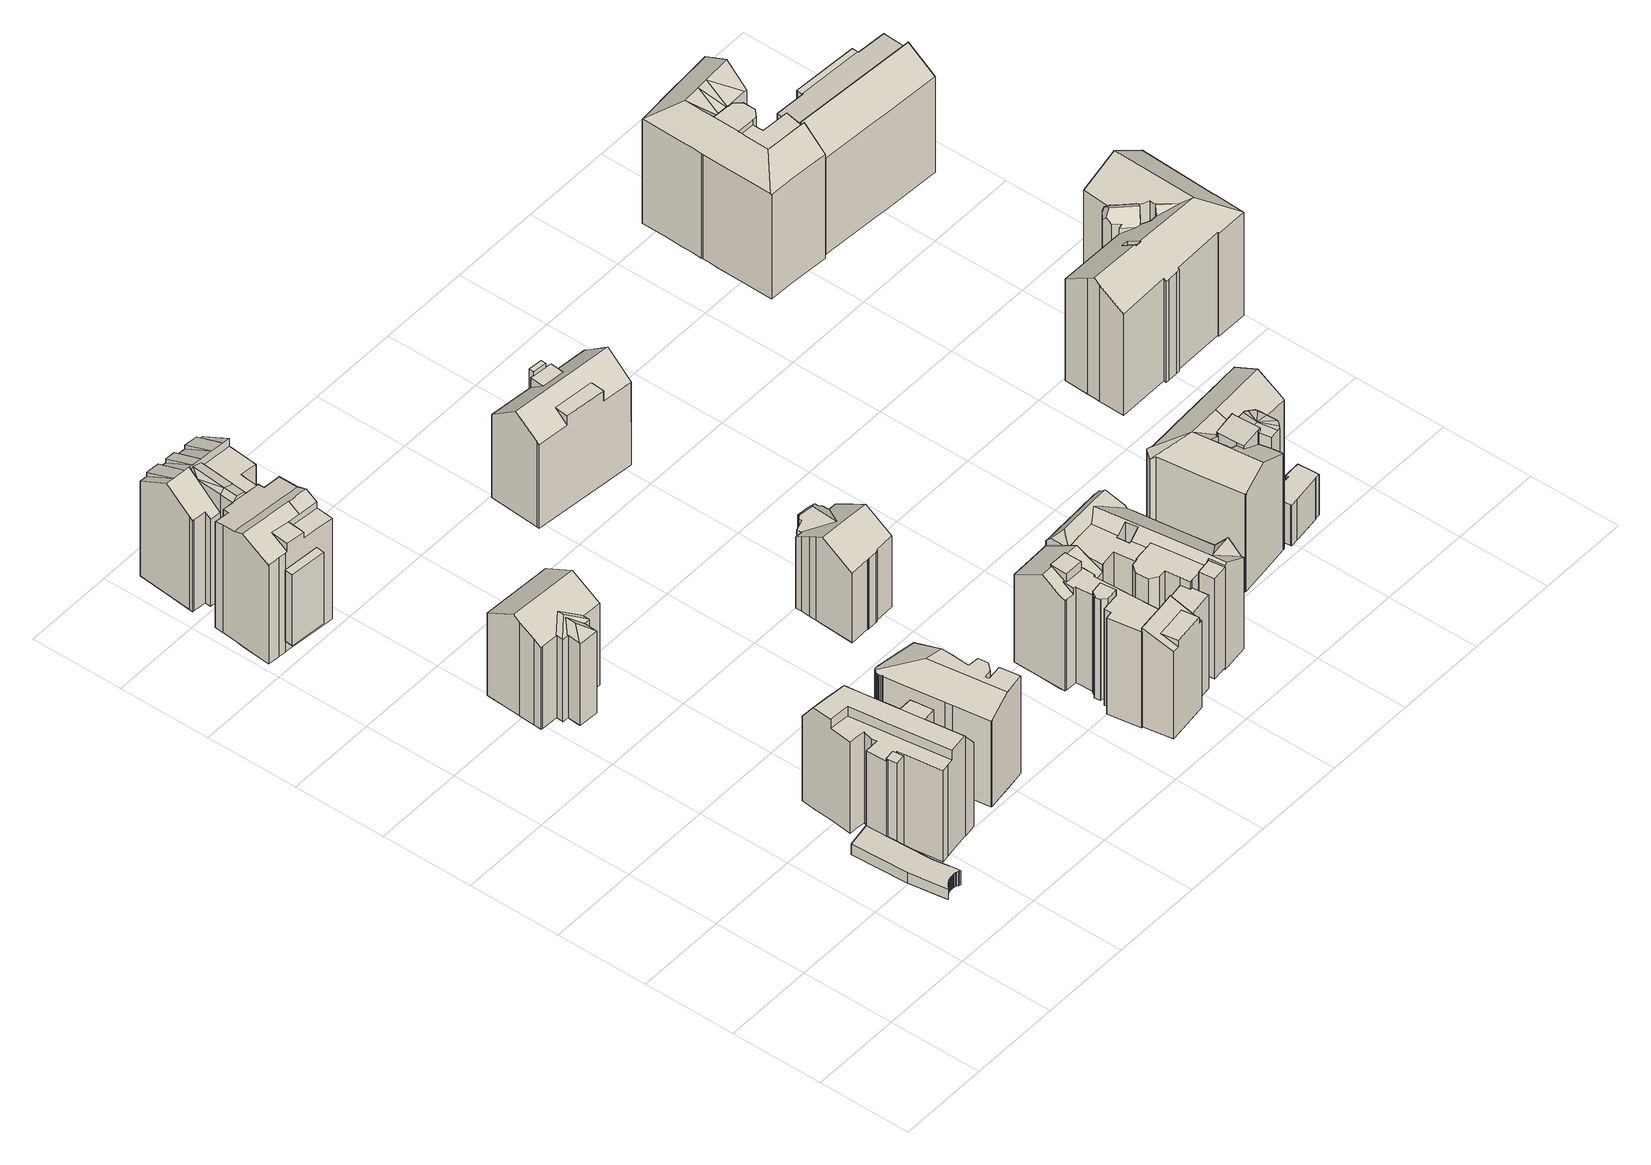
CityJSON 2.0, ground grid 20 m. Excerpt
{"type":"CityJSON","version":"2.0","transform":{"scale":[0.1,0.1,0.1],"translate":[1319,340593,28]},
"CityObjects":{
"building1":{"type":"Building","children":["building1-1","building1-2","building1-3"]},
"building1-1":{"type":"BuildingPart","attributes":{"measuredHeight":24.68,"roofType":"FLACHDACH","HoeheDach":"64","NiedrigsteTraufeDesGebaeudes":"60","Blattnummer":"102081","HoeheGrund":"39"},"parents":["building1"],"geometry":[{"type":"Solid","lod":"2","boundaries":[[[[0,1,2,3,4,5,6]],[[7,8,9,10,11,12,13,14,0]],[[15,16,17,18]],[[18,17,19,20]],[[20,19,21,22]],[[23,24,25]],[[25,24,26,27]],[[27,26,28,29]],[[30,31,32,33]],[[33,32,34,35]],[[36,37,38,39]],[[40,41,42,43]],[[6,5,44]],[[45,4,3,46]],[[46,3,2,47]],[[14,1,0]],[[48,13,12,49]],[[49,12,11,50]],[[50,11,10,51]],[[51,10,9,52]],[[52,9,8,53]],[[54,55,6,44,56,57,58,59,42,41,60]],[[61,62,63,64,65,23,25,66,67,68,69]],[[70,71,72,73,74,75,76,77,78,79]],[[59,58,57,56,80,81,82,83,43,42]],[[53,84,85,36,39,86,30,33,35,87,15,18,20,22,88,89,90,91,92,93,94,69,68,67,66,25,27,29,95,96,97,40,43,83,82,81,80,98,45,46,47,99,48,49,50,51,52]],[[100,78,77,76,75,74,7,0,6,55,54,60,101,65,64,63]],[[102,103,104,105,106,107,108,21,19,17,16,109,34,32,31,110,38,37,73,72,71,70,79,111,62,61]],[[101,60,41,112,113,114,28,26,24,23,65]],[[114,113,112,97,96,95,29,28]],[[36,85,84,53,8,7,74,73,37]],[[1,14,13,48,99,47,2]],[[4,45,98,80,56,44,5]],[[40,97,112,41]],[[86,39,38,110,31,30]],[[90,89,107,106,105,91]],[[105,104,103,93,92,91]],[[111,79,78,100,63,62]],[[15,87,35,34,109,16]],[[21,108,107,89,88,22]],[[94,93,103,102,61,69]]]]}]},
"building1-2":{"type":"BuildingPart","attributes":{"measuredHeight":22.11,"roofType":"FLACHDACH","HoeheDach":"62","NiedrigsteTraufeDesGebaeudes":"62","Blattnummer":"102081","HoeheGrund":"39"},"parents":["building1"],"geometry":[{"type":"Solid","lod":"2","boundaries":[[[[115,116,117,118,119,120]],[[121,122,123,124,125,126]],[[126,125,116,115]],[[125,124,117,116]],[[124,123,118,117]],[[123,122,119,118]],[[122,121,120,119]],[[121,126,115,120]]]]}]},
"building1-3":{"type":"BuildingPart","attributes":{"measuredHeight":3.64,"roofType":"PULTDACH","HoeheDach":"43","NiedrigsteTraufeDesGebaeudes":"42","Blattnummer":"102081","HoeheGrund":"39"},"parents":["building1"],"geometry":[{"type":"Solid","lod":"2","boundaries":[[[[127,128,129,130]],[[131,132,133,134]],[[134,133,135,136]],[[137,138,139,140]],[[140,139,141,142]],[[142,141,143,144]],[[144,143,145,146]],[[146,145,147,148]],[[148,147,149,150]],[[150,149,151,152]],[[152,151,153,154]],[[154,153,155,156]],[[156,155,157,158]],[[158,157,159,160]],[[160,159,161,162]],[[163,164,128,127]],[[165,166,167,168]],[[168,167,169,170]],[[170,169,171,172]],[[172,171,173,174]],[[175,176,177,178]],[[164,179,173,171,169,167,166,180,161,159,157,155,153,151,149,147,145,143,141,139,138,181,177,176,182,135,133,132,183,184,185,129,128]],[[178,186,137,140,142,144,146,148,150,152,154,156,158,160,162,187,165,168,170,172,174,188,163,127,130,189,190,191,131,134,136,192,175]],[[188,174,173,179,164,163]],[[165,187,162,161,180,166]],[[186,178,177,181,138,137]],[[182,176,175,192,136,135]],[[183,132,131,191,190,184]],[[129,185,184,190,189,130]]]]}]},
"building2":{"type":"Building","attributes":{"measuredHeight":23.98,"roofType":"SATTELDACH","HoeheDach":"61","NiedrigsteTraufeDesGebaeudes":"57","Blattnummer":"102081","HoeheGrund":"37"},"geometry":[{"type":"Solid","lod":"2","boundaries":[[[[193,194,195,196,197,198,199,200,201,202,203,204]],[[200,199,205,206,201]],[[207,208,209,210,195,194]],[[211,212,213,214,215,210,209,208,216]],[[217,218,219,220,221]],[[219,212,211,222,220]],[[218,223,213,212,219]],[[215,224,196,195,210]],[[225,204,203,226]],[[226,203,202,227]],[[228,198,197,229]],[[230,193,204,225]],[[231,206,205,232]],[[233,217,221,234]],[[235,228,229,236,237,238,239,240,241,242,233,234,243,244,245,246,247,248,249,230,225,226,227,250,231,232]],[[217,233,242,241,223,218]],[[221,220,222,244,243,234]],[[245,244,222,211,216,246]],[[240,239,214,213,223,241]],[[214,239,238,237,224,215]],[[216,208,207,248,247,246]],[[249,248,207,194,193,230]],[[236,229,197,196,224,237]],[[198,228,235,232,205,199]],[[202,201,206,231,250,227]]]]}]},
"building3":{"type":"Building","children":["building3-1","building3-2"]},
"building3-1":{"type":"BuildingPart","attributes":{"measuredHeight":17.5,"roofType":"FLACHDACH","HoeheDach":"51","NiedrigsteTraufeDesGebaeudes":"51","Blattnummer":"102081","HoeheGrund":"33"},"parents":["building3"],"geometry":[{"type":"Solid","lod":"2","boundaries":[[[[251,252,253,254]],[[255,256,257,258]],[[258,257,252,251]],[[257,256,253,252]],[[256,255,254,253]],[[255,258,251,254]]]]}]},
"building3-2":{"type":"BuildingPart","attributes":{"measuredHeight":27.67,"roofType":"SATTELDACH","HoeheDach":"58","NiedrigsteTraufeDesGebaeudes":"52","Blattnummer":"102081","HoeheGrund":"31"},"parents":["building3"],"geometry":[{"type":"Solid","lod":"2","boundaries":[[[[259,260,261,262,263]],[[264,265,266,267,259]],[[268,269,270,271,272]],[[273,274,275,276,277]],[[278,276,275,279,280]],[[281,282,279]],[[275,281,279]],[[283,284,275,274]],[[284,285,281,275]],[[286,287,288,289,290,291,292,293,294,295,296]],[[297,298,299,300]],[[301,302,303,297]],[[304,305,306,307,301]],[[308,309,310,305]],[[311,312,313,314]],[[314,313,315,316]],[[317,318,319,320]],[[321,322,318,317]],[[323,324,325,326]],[[327,262,261,328]],[[329,330,331,332]],[[333,334,335,336]],[[259,267,260]],[[337,265,264]],[[338,272,271]],[[294,270,269,295]],[[295,269,268,296]],[[293,339,270,294]],[[282,340,279]],[[277,341,273]],[[342,280,279]],[[343,288,287,344]],[[300,299,345]],[[303,298,297]],[[346,347,348,349]],[[350,351,352,353]],[[301,307,302]],[[310,306,305]],[[354,355,356,357]],[[358,325,324,338,271,270,339,359,360,361,362,363,364,365,366,367]],[[368,369,352,351,370,356,355,371,372,373,374,375,376,377]],[[378,354,357,379,350,353,380,346,349,381,382,383,384,385,386,343,344,387,388,389,323,326,390,391,392,393,311,314,316,394,329,332,395,396,397,398,399,400,401,333,336,402,321,317,320,403,327,328,404,405,406,407,408,409,410,411,412]],[[389,388,387,344,287,286,296,268,272,338,324,323]],[[292,291,290,289,413,414,415,359,339,293]],[[281,285,375,374,373,372,371,308,305,304,301,297,300,340,282]],[[413,289,288,343,386,385,384,383,416,417,418]],[[265,337,419,345,299,298,303,302,307,306,310,309,412,411,410,409,408,407,406,405,266]],[[420,421,422,423,424,425,426,427,417,416,428,429,348,347,430,431,432,433,273,341,434,435,331,330,436,315,313,312,437]],[[365,364,363,362,361,360,438,439,418,417,427,426,425,424,423,422,421,420,437,366]],[[322,440,335,334,441,342,279,340,264,259,263,319,318]],[[415,414,413,418,439,438,360,359]],[[367,366,437,312,311,393,392,391]],[[435,434,341,397,396,395,332,331]],[[401,400,399,278,280,342,441,334,333]],[[341,277,276,278,399,398,397]],[[429,428,416,383,382,381,349,348]],[[379,357,356,370,351,350]],[[371,355,354,378,412,309,308]],[[346,380,353,352,369,430,347]],[[431,430,369,368,377,432]],[[432,377,376,375,285,284,283]],[[433,432,283,274,273]],[[260,267,266,405,404,328,261]],[[402,336,335,440,322,321]],[[319,263,262,327,403,320]],[[436,330,329,394,316,315]],[[390,326,325,358,367,391]],[[340,300,345,419,337,264]]]]}]},
"building4":{"type":"Building","attributes":{"measuredHeight":23.98,"roofType":"PULTDACH","HoeheDach":"62","NiedrigsteTraufeDesGebaeudes":"59","Blattnummer":"102081","HoeheGrund":"38"},"geometry":[{"type":"Solid","lod":"2","boundaries":[[[[442,443,444,445,446,447,448,449,450,451,452,453,454]],[[455,456,457,458]],[[458,457,459,460]],[[460,459,461,462]],[[462,461,463,464]],[[464,463,465,466]],[[466,465,467,468]],[[469,470,471,472]],[[472,471,473,474]],[[474,473,475,476]],[[476,475,477,478]],[[478,477,479,480]],[[480,479,481,482]],[[482,481,456,455]],[[483,484,485,486]],[[486,485,487,488]],[[488,487,489,490]],[[490,489,491,492]],[[492,491,493,494]],[[494,493,495,496]],[[496,495,497,498]],[[498,497,499,500]],[[500,499,501,502]],[[502,501,503,504]],[[504,503,505,506]],[[506,505,507,508]],[[508,507,509,510]],[[510,509,511,512]],[[513,514,515,516]],[[516,515,517,518]],[[518,517,519,520]],[[521,522,523,524]],[[525,452,451,526]],[[526,451,450,527]],[[527,450,449,528]],[[528,449,448,529]],[[529,448,447,530]],[[530,447,446,531]],[[531,446,445,532]],[[532,445,444,533]],[[533,444,443,534]],[[535,513,516,518,520,536,469,472,474,476,478,480,482,455,458,460,462,464,466,468,483,486,488,490,492,494,496,498,500,502,504,506,508,510,512,537,521,524,538,525,526,527,528,529,530,531,532,533,534]],[[525,538,524,523,453,452]],[[513,535,534,443,442,514]],[[539,522,521,537,512,511]],[[536,520,519,540,470,469]],[[467,541,484,483,468]],[[454,453,523,522,539,511,509,507,505,503,501,499,497,495,493,491,489,487,485,484,541]],[[481,479,477,475,473,471,470,540,519,517,515,514,442,454,541,467,465,463,461,459,457,456]]]]}]},
"building5":{"type":"Building","children":["building5-1","building5-2","building5-3"]},
"building5-1":{"type":"BuildingPart","attributes":{"measuredHeight":25.68,"roofType":"SATTELDACH","HoeheDach":"63","NiedrigsteTraufeDesGebaeudes":"59","Blattnummer":"102081","HoeheGrund":"38"},"parents":["building5"],"geometry":[{"type":"Solid","lod":"2","boundaries":[[[[542,543,544,545,546,547,548,549,550,551,552,553,554,555,556,557,558,559,560,561]],[[562,563,564,565,566,567,568,569]],[[547,570,571,572,573,574,548]],[[575,561,560,576]],[[576,560,559,577]],[[577,559,558,578]],[[578,558,557,579]],[[579,557,556,580]],[[580,556,555,581]],[[581,555,554,582]],[[583,553,552]],[[584,544,543,585]],[[585,543,542,586]],[[586,542,561,575]],[[587,566,565,588]],[[549,562,569,550]],[[589,584,585,586,575,576,577,578,579,580,581,582,590,591,592,593,594,595,596,597,598,599,600,601,602]],[[569,568,567,566,587,603,551,550]],[[549,548,574,588,565,564,563,562]],[[604,605,606,607,596,595,594,593]],[[584,589,602,572,571,545,544]],[[571,570,547,546,545]],[[572,602,601,600,608,573]],[[609,610,608,600,599,598]],[[607,611,609,598,597,596]],[[592,591,612,613,604,593]],[[590,582,554,553,583,612,591]],[[603,587,588,574,573,608,610,609,611,607,606]],[[613,612,583,552,551,603,606,605,604]]]]}]},
"building5-2":{"type":"BuildingPart","attributes":{"measuredHeight":24.2,"roofType":"PULTDACH","HoeheDach":"62","NiedrigsteTraufeDesGebaeudes":"59","Blattnummer":"102081","HoeheGrund":"38"},"parents":["building5"],"geometry":[{"type":"Solid","lod":"2","boundaries":[[[[614,615,616,617]],[[618,619,620,621]],[[616,615,622]],[[623,614,617]],[[624,625,626,627]],[[627,626,628,629]],[[630,631,618,621,632,633,634,624,627,629]],[[619,623,617,616,622,628,626,625,635,636,637,620]],[[618,631,630,629,628,622,615,614,623,619]],[[636,635,625,624,634,633]],[[620,637,636,633,632,621]]]]}]},
"building5-3":{"type":"BuildingPart","attributes":{"measuredHeight":24.74,"roofType":"FLACHDACH","HoeheDach":"63","NiedrigsteTraufeDesGebaeudes":"63","Blattnummer":"102081","HoeheGrund":"38"},"parents":["building5"],"geometry":[{"type":"Solid","lod":"2","boundaries":[[[[638,639,640,641,642,643,644,645,646]],[[647,648,649,650,651,652,653,654,655]],[[655,654,639,638]],[[654,653,640,639]],[[653,652,641,640]],[[652,651,642,641]],[[651,650,643,642]],[[650,649,644,643]],[[649,648,645,644]],[[648,647,646,645]],[[647,655,638,646]]]]}]},
"building6":{"type":"Building","attributes":{"measuredHeight":21.35,"roofType":"SATTELDACH","HoeheDach":"58","NiedrigsteTraufeDesGebaeudes":"53","Blattnummer":"102081","HoeheGrund":"36"},"geometry":[{"type":"Solid","lod":"2","boundaries":[[[[656,657,658,659,660,661,662,663,664,665,666]],[[664,663,667,668,669,670,671,672,673,674,675,676,677,678,665]],[[672,671,679,680,681,682,683]],[[679,684,685,686,687,688,680]],[[670,689,690,691,692,684,679,671]],[[693,662,661,694]],[[694,661,660,695]],[[695,660,659,696]],[[696,659,658,697]],[[697,658,657,698]],[[698,657,656,699]],[[699,656,666,700]],[[701,678,677,702]],[[702,677,676,703]],[[703,676,675,704]],[[704,675,674,705]],[[705,674,673,706]],[[707,669,668,708]],[[708,668,667,709]],[[710,683,682,711]],[[711,682,681,712]],[[713,688,687,714]],[[714,687,686,715]],[[715,686,685,716]],[[717,692,691,718]],[[718,691,690,719]],[[719,690,689,720]],[[708,709,721,693,694,695,696,697,698,699,700,722,701,702,703,704,705,706,723,710,711,712,724,713,714,715,716,725,717,718,719,720,726,707]],[[684,692,717,725,716,685]],[[681,680,688,713,724,712]],[[689,670,669,707,726,720]],[[723,706,673,672,683,710]],[[662,693,721,709,667,663]],[[666,665,678,701,722,700]]]]}]},
"building7":{"type":"Building","children":["building7-1","building7-2","building7-3"]},
"building7-1":{"type":"BuildingPart","attributes":{"measuredHeight":22.86,"roofType":"FLACHDACH","HoeheDach":"60","NiedrigsteTraufeDesGebaeudes":"60","Blattnummer":"102081","HoeheGrund":"37"},"parents":["building7"],"geometry":[{"type":"Solid","lod":"2","boundaries":[[[[727,728,729,730,731,732,733,734]],[[735,736,737,626,738,739,740,741]],[[741,740,728,727]],[[740,739,729,728]],[[739,738,730,729]],[[738,626,731,730]],[[626,737,732,731]],[[737,736,733,732]],[[736,735,734,733]],[[735,741,727,734]]]]}]},
"building7-2":{"type":"BuildingPart","attributes":{"measuredHeight":24.6,"roofType":"FLACHDACH","HoeheDach":"62","NiedrigsteTraufeDesGebaeudes":"62","Blattnummer":"102081","HoeheGrund":"38"},"parents":["building7"],"geometry":[{"type":"Solid","lod":"2","boundaries":[[[[742,743,744,745]],[[746,747,748,749]],[[749,748,743,742]],[[748,747,744,743]],[[747,746,745,744]],[[746,749,742,745]]]]}]},
"building7-3":{"type":"BuildingPart","attributes":{"measuredHeight":26.46,"roofType":"SATTELDACH","HoeheDach":"64","NiedrigsteTraufeDesGebaeudes":"60","Blattnummer":"102081","HoeheGrund":"37"},"parents":["building7"],"geometry":[{"type":"Solid","lod":"2","boundaries":[[[[750,751,752,753,754,755,756,757,758,759,760,761]],[[762,763,751,750]],[[764,765,766,767,768,769,770,771,772,773,774,775,776]],[[777,774,773,778,779,780,781,782,783,753,752,751,763,762]],[[784,785,786,787,788,789,790,791,792,793,794,795,796,797,798]],[[772,799,800,769,768,793,792,791,801,802,803,804,779,778,773]],[[804,803,805,806,807,808,809,810,811,812,813,814,815,816,817,818,782,781,780,779]],[[819,820,814,813,812,811]],[[810,809,808,819,811]],[[783,821,822,755,754,753]],[[823,761,760,824]],[[824,760,759,825]],[[825,759,758,826]],[[826,758,757,827]],[[827,757,756,828]],[[829,771,770,830]],[[831,766,765,832]],[[832,765,764,833]],[[834,798,797,835]],[[835,797,796,836]],[[837,790,789,838]],[[838,789,788,839]],[[839,788,787,840]],[[840,787,786,841]],[[841,786,785,842]],[[842,785,784,843]],[[843,784,798,834]],[[844,802,801,845]],[[846,800,799,847]],[[848,807,806,849]],[[849,806,805,850]],[[822,821,851]],[[783,782,818,817,816,815,814,820,852,853,854,855,856,857,858,851,821]],[[849,850,859,844,845,860,837,838,839,840,841,842,843,834,835,836,861,831,832,833,862,863,823,824,825,826,827,828,864,851,858,857,856,855,854,853,852,865,866,848],[847,867,829,830,868,846]],[[863,862,833,764,776,762,750,761,823]],[[776,775,774,777,762]],[[808,807,848,866,865,852,820,819]],[[844,859,850,805,803,802]],[[837,860,845,801,791,790]],[[795,794,793,768,767]],[[861,836,796,795,767,766,831]],[[770,769,800,846,868,830]],[[829,867,847,799,772,771]],[[822,851,864,828,756,755]]]]}]},
"building8":{"type":"Building","children":["building8-1","building8-2"]},
"building8-1":{"type":"BuildingPart","attributes":{"measuredHeight":23.45,"roofType":"FLACHDACH","HoeheDach":"56","NiedrigsteTraufeDesGebaeudes":"56","Blattnummer":"102081","HoeheGrund":"32"},"parents":["building8"],"geometry":[{"type":"Solid","lod":"2","boundaries":[[[[869,870,871,872]],[[873,874,875,876]],[[876,875,870,869]],[[875,874,871,870]],[[874,873,872,871]],[[873,876,869,872]]]]}]},
"building8-2":{"type":"BuildingPart","attributes":{"measuredHeight":24.94,"roofType":"SATTELDACH","HoeheDach":"57","NiedrigsteTraufeDesGebaeudes":"52","Blattnummer":"102081","HoeheGrund":"32"},"parents":["building8"],"geometry":[{"type":"Solid","lod":"2","boundaries":[[[[877,878,879,880,881,882,883,884,885,886]],[[887,888,889,890,891,892,893,894,883,882]],[[878,877,895,896]],[[897,898,899,900,892,891]],[[885,884,901,902]],[[881,880,903,904]],[[889,888,905,906]],[[888,887,907,905]],[[895,877,886]],[[896,879,878]],[[900,893,892]],[[899,898,908,909]],[[897,891,890]],[[904,903,902,901,910,909,908,906,905,907]],[[903,880,879,896,895,886,885,902]],[[908,898,897,890,889,906]],[[910,894,893,900,899,909]],[[907,887,882,881,904]],[[901,884,883,894,910]]]]}]},
"building9":{"type":"Building","children":["building9-1","building9-2","building9-3","building9-4"]},
"building9-1":{"type":"BuildingPart","attributes":{"measuredHeight":26.13,"roofType":"PULTDACH","HoeheDach":"62","NiedrigsteTraufeDesGebaeudes":"61","Blattnummer":"102081","HoeheGrund":"36"},"parents":["building9"],"geometry":[{"type":"Solid","lod":"2","boundaries":[[[[911,912,913,914,915,916,917,918]],[[919,920,921,922,923,924,925,926]],[[919,918,917,920]],[[920,917,916,921]],[[921,916,915,922]],[[922,915,914,923]],[[923,914,913,924]],[[924,913,912,925]],[[925,912,911,926]],[[926,911,918,919]]]]}]},
"building9-2":{"type":"BuildingPart","attributes":{"measuredHeight":27.03,"roofType":"SATTELDACH","HoeheDach":"61","NiedrigsteTraufeDesGebaeudes":"58","Blattnummer":"102081","HoeheGrund":"34"},"parents":["building9"],"geometry":[{"type":"Solid","lod":"2","boundaries":[[[[927,928,929,930]],[[931,932,933,927]],[[932,934,935,936,937,938,939,940,941,933]],[[942,930,929,943]],[[944,945,946,947]],[[947,946,948,949]],[[950,951,952,953]],[[953,952,954,955]],[[956,957,958,959]],[[959,958,960,961]],[[961,960,962,963]],[[963,962,964,965]],[[965,964,966,967]],[[967,966,968,969]],[[969,968,970,971]],[[972,973,974,975]],[[976,977,978,979]],[[979,978,980,981]],[[982,940,939,983]],[[983,939,938,984]],[[984,938,937,985]],[[985,937,936,986]],[[986,936,935,987]],[[987,935,934,988]],[[989,982,983,984,985,986,987,988,990,991,950,953,955,992,956,959,961,963,965,967,969,971,993,944,947,949,994,995,942,943,996,997,998,972,975,999,976,979,981]],[[950,991,990,988,934,932,931,951]],[[940,982,989,981,980,941]],[[974,1000,977,976,999,975]],[[1001,957,956,992,955,954]],[[944,993,971,970,1002,945]],[[1003,1004,973,972,998,997]],[[994,949,948,1005,1006,995]],[[995,1006,930,942]],[[928,1003,997,996,943,929]],[[1007,1002,970,968,966,964,962,960,958,957,1001,954,952,951,931,927]],[[927,933,941,980,978,977,1000,974,973,1004,1003,928]],[[1006,1005,948,946,945,1002,1007,927,930]]]]}]},
"building9-3":{"type":"BuildingPart","attributes":{"measuredHeight":10,"roofType":"FLACHDACH","HoeheDach":"43","NiedrigsteTraufeDesGebaeudes":"43","Blattnummer":"102081","HoeheGrund":"33"},"parents":["building9"],"geometry":[{"type":"Solid","lod":"2","boundaries":[[[[1008,1009,1010,1011,1012,1013,1014,1015,1016,1017,1018,1019,1020]],[[1021,1022,1023,1024,1025,1026,1027,1028,1029,1030,1031,1032,1033]],[[1033,1032,1009,1008]],[[1032,1031,1010,1009]],[[1031,1030,1011,1010]],[[1030,1029,1012,1011]],[[1029,1028,1013,1012]],[[1028,1027,1014,1013]],[[1027,1026,1015,1014]],[[1026,1025,1016,1015]],[[1025,1024,1017,1016]],[[1024,1023,1018,1017]],[[1023,1022,1019,1018]],[[1022,1021,1020,1019]],[[1021,1033,1008,1020]]]]}]},
"building9-4":{"type":"BuildingPart","attributes":{"measuredHeight":26.54,"roofType":"Sonstiges","HoeheDach":"61","NiedrigsteTraufeDesGebaeudes":"61","Blattnummer":"102081","HoeheGrund":"35"},"parents":["building9"],"geometry":[{"type":"Solid","lod":"2","boundaries":[[[[1034,1035,1036,1037]],[[1038,1039,1040,1041]],[[1042,1043,1044,1045,1046,1047,1048,1049,1050,1038,1041,1051,1052,1053,1054,1055,1056,1057,1058,1059,1060,1061,1062,1063,1064,1065]],[[1049,1048,1047,1046,1045,1066,1067,1068,1069,1070]],[[1037,1036,1071,1072,1055,1054,1053,1052]],[[1073,1074,1075,1076,1063,1062,1061,1060,1059,1077]],[[1045,1044,1043,1042,1065,1078,1079,1080,1081,1066]],[[1082,1078,1065,1064,1063,1076]],[[1077,1059,1058,1057,1083,1084]],[[1085,1083,1057,1056,1055,1072]],[[1050,1049,1070,1086,1039,1038]],[[1051,1041,1040,1034,1037,1052]],[[1068,1067,1066,1081,1080,1035]],[[1080,1079,1078,1082,1087,1035]],[[1087,1082,1076,1075,1074,1035]],[[1074,1073,1077,1084,1088,1035]],[[1088,1084,1083,1085,1089,1035]],[[1089,1085,1072,1071,1036,1035]],[[1086,1070,1069,1068,1035,1034,1040,1039]]]]}]},
"building10":{"type":"Building","attributes":{"measuredHeight":29.48,"roofType":"SATTELDACH","HoeheDach":"63","NiedrigsteTraufeDesGebaeudes":"58","Blattnummer":"102081","HoeheGrund":"34"},"geometry":[{"type":"Solid","lod":"2","boundaries":[[[[1090,1091,1092]],[[1093,1094,1095,1096]],[[1097,1098,1099,1100]],[[1101,1102,1103,1104]],[[1104,1103,1105,1106]],[[1106,1105,1107,1108]],[[1108,1107,1109,1110]],[[1110,1109,1111,1112]],[[1112,1111,1113,1114]],[[1114,1113,1115,1116]],[[1116,1115,1117,1118]],[[1118,1117,1119,1120]],[[1121,1122,1094,1093]],[[1123,1124,1125,1126]],[[1127,1128,1129,1130]],[[1131,1132,1133]],[[1134,1135,1136,1137]],[[1138,1139,1140,1141]],[[1142,1143,1144,1145]],[[1146,1147,1148,1149]],[[1149,1148,1150,1151]],[[1149,1151,1152,1101,1104,1106,1108,1110,1112,1114,1116,1118,1120,1153,1121,1093,1096,1154,1155,1156,1157,1158,1134,1137,1159,1138,1141,1160,1142,1145,1161,1162,1163,1164,1146],[1165,1166,1167,1168,1169,1123,1126,1170,1171,1172,1173],[1130,1174,1097,1100,1175,1127]],[[1144,1176,1092,1091,1177,1163,1162,1161,1145]],[[1125,1178,1179,1171,1170,1126]],[[1179,1180,1181,1173,1172,1171]],[[1182,1147,1146,1164,1163,1177]],[[1165,1173,1181,1183,1184,1166]],[[1185,1186,1090,1092,1176]],[[1187,1143,1142,1160,1141,1140]],[[1168,1167,1166,1184,1188,1189]],[[1136,1190,1139,1138,1159,1137]],[[1191,1124,1123,1169,1168,1189]],[[1133,1132,1135,1134,1158,1157,1192]],[[1193,1194,1192,1157,1156,1155]],[[1119,1195,1122,1121,1153,1120]],[[1102,1101,1152,1151,1150,1196]],[[1099,1197,1128,1127,1175,1100]],[[1098,1097,1174,1130,1129,1198]],[[1095,1199,1193,1155,1154,1096]],[[1122,1195,1119,1117,1115,1113,1111,1109,1107,1105,1103,1102,1196,1200,1201,1197,1099,1098,1198,1199,1095,1094]],[[1198,1129,1128,1197,1201,1200,1202,1203,1125,1124,1191,1131,1133,1192,1194,1193,1199]],[[1135,1132,1131,1191,1189,1188,1204,1190,1136]],[[1204,1187,1140,1139,1190]],[[1188,1184,1183,1186,1185,1176,1144,1143,1187,1204]],[[1186,1183,1181,1180,1202,1200,1182,1177,1091,1090]],[[1203,1178,1125]],[[1203,1202,1180,1179,1178]],[[1196,1150,1148,1147,1182,1200]]]]}]},
"building11":{"type":"Building","attributes":{"measuredHeight":29.1,"roofType":"SATTELDACH","HoeheDach":"58","NiedrigsteTraufeDesGebaeudes":"54","Blattnummer":"102081","HoeheGrund":"29"},"geometry":[{"type":"Solid","lod":"2","boundaries":[[[[1205,1206,1207,1208,1209]],[[1210,1208,1207]],[[1210,1211,1212,1208]],[[1213,1212,1211]],[[1213,1214,1215,1216,1217,1212]],[[1218,1219,1220,1221]],[[1222,1223,1224]],[[1225,1226,1227,1228]],[[1229,1230,1231,1232]],[[1232,1231,1233,1234]],[[1234,1233,1235,1236]],[[1237,1238,1239,1240]],[[1241,1242,1243,1244]],[[1244,1243,1245,1246]],[[1247,1216,1215,1248]],[[1248,1215,1214,1249]],[[1250,1251,1252,1253,1254,1255,1256,1257,1258,1259]],[[1260,1261,1262,1239,1238,1263,1264,1225,1228,1265,1266]],[[1209,1208,1212,1217,1245,1243,1242,1267,1268,1269,1270,1271,1272]],[[1259,1258,1273,1274,1275,1276,1219,1218,1277,1278,1279,1280,1281,1282]],[[1283,1284,1285,1286,1206,1205,1287,1224,1223,1288]],[[1289,1290,1291,1292,1253,1252,1251,1250,1259,1282]],[[1293,1294,1295,1296,1249,1214,1213,1211,1210,1207,1206,1286]],[[1271,1270,1269,1268,1267,1242,1241,1297,1298,1299,1300,1301]],[[1220,1302,1303,1304,1272,1271,1301,1305,1306,1307,1308,1221]],[[1309,1247,1248,1249,1296,1295,1294,1293,1286,1285,1284,1283,1310,1229,1232,1234,1236,1311,1312,1313,1314,1315,1237,1240,1316,1292,1291,1290,1289,1282,1281,1280,1279,1278,1277,1218,1221,1308,1307,1306,1305,1301,1300,1299,1298,1297,1241,1244,1246]],[[1257,1317,1227,1222,1318,1209,1272,1304,1303,1302,1220,1219,1276,1275,1274,1273,1258]],[[1256,1255,1254,1262,1261,1260,1266,1257]],[[1225,1264,1314,1313,1312,1319,1226]],[[1263,1238,1237,1315,1314,1264]],[[1216,1247,1309,1246,1245,1217]],[[1253,1292,1316,1240,1239,1262,1254]],[[1311,1236,1235,1320,1319,1312]],[[1321,1230,1229,1310,1283,1288]],[[1266,1265,1228,1227,1317,1257]],[[1224,1287,1205,1209,1318,1222]],[[1226,1319,1320,1235,1233,1231,1230,1321,1288,1223,1222,1227]]]]}]},
"building12":{"type":"Building","children":["building12-1","building12-2"]},
"building12-1":{"type":"BuildingPart","attributes":{"measuredHeight":26.28,"roofType":"PULTDACH","HoeheDach":"55","NiedrigsteTraufeDesGebaeudes":"55","Blattnummer":"102081","HoeheGrund":"29"},"parents":["building12"],"geometry":[{"type":"Solid","lod":"2","boundaries":[[[[1322,1323,1324,1325,1326,1327,1328,1329,1330]],[[1325,1331,1332,1326]],[[1333,1330,1329,1334]],[[1334,1329,1328,1335]],[[1335,1328,1327,1336]],[[1337,1324,1323,1338]],[[1338,1323,1322,1339]],[[1339,1322,1330,1333]],[[1340,1332,1331,1341]],[[1337,1342,1341,1331,1325,1324]],[[1327,1326,1332,1340,1343,1336]],[[1339,1333,1334,1335,1336,1343,1340,1341,1342,1337,1338]]]]}]},
"building12-2":{"type":"BuildingPart","attributes":{"measuredHeight":27.43,"roofType":"PULTDACH","HoeheDach":"57","NiedrigsteTraufeDesGebaeudes":"53","Blattnummer":"102081","HoeheGrund":"30"},"parents":["building12"],"geometry":[{"type":"Solid","lod":"2","boundaries":[[[[1344,1345,1346,1347]],[[1347,1346,1348,1349]],[[1350,1351,1352,1353]],[[1353,1352,1345,1344]],[[1354,1355,1356,1357]],[[1358,1359,1360,1357,1356,1361,1362,1363,1351,1350]],[[1364,1355,1354,1365,1349,1348]],[[1365,1354,1357,1360,1359,1358,1350,1353,1344,1347,1349]],[[1352,1351,1363,1362,1361,1356,1355,1364,1348,1346,1345]]]]}]}
},
"vertices":[
[358,213,356],[387,217,355],[384,239,355],[383,250,355],[382,253,355],[380,265,355],[351,264,356],[369,131,356],[371,131,353],[399,135,316],[398,138,316],[397,149,316],[391,190,316],[390,198,316],[387,217,316],[253,217,109],[253,217,333],[253,213,333],[253,213,109],[250,213,333],[250,213,109],[248,258,333],[248,258,109],[258,413,317],[258,413,316],[258,413,109],[268,412,316],[268,412,109],[280,411,316],[280,411,109],[281,215,109],[281,215,333],[276,214,333],[276,214,109],[275,220,333],[275,220,109],[310,122,109],[310,122,333],[294,120,333],[294,120,109],[360,403,109],[360,403,318],[361,403,316],[361,403,109],[380,265,316],[382,253,109],[383,250,109],[384,239,109],[390,198,109],[391,190,109],[397,149,109],[398,138,109],[399,135,109],[371,131,109],[340,336,356],[348,285,356],[380,268,316],[378,282,316],[371,333,316],[365,377,316],[334,379,356],[247,294,333],[252,343,333],[252,343,356],[255,385,356],[255,386,356],[255,386,109],[255,385,109],[252,343,109],[247,294,109],[304,289,333],[307,261,333],[315,206,333],[326,125,333],[326,125,356],[315,206,356],[307,261,356],[304,289,356],[297,340,356],[297,340,333],[380,268,109],[378,282,109],[371,333,109],[365,377,109],[369,131,109],[326,125,109],[283,202,109],[268,219,109],[265,259,109],[279,259,109],[279,260,109],[278,270,109],[283,290,109],[283,291,109],[263,293,109],[287,411,109],[331,407,109],[360,405,109],[380,265,109],[387,217,109],[259,343,356],[291,383,356],[263,293,333],[283,291,333],[283,290,333],[278,270,333],[279,260,333],[279,259,333],[265,259,333],[268,219,333],[283,202,333],[259,343,333],[360,405,316],[331,407,316],[287,411,316],
[276,214,114],[278,197,114],[256,194,114],[253,213,114],[253,217,114],[275,220,114],[275,220,335],[253,217,335],[253,213,335],[256,194,335],[278,197,335],[276,214,335],
[202,255,114],[202,255,140],[245,258,149],[245,258,114],[250,213,114],[250,213,149],[255,114,149],[255,114,114],[261,78,149],[261,78,114],[260,58,114],[260,58,149],[257,59,148],[257,59,114],[255,60,148],[255,60,114],[252,60,147],[252,60,114],[250,61,147],[250,61,114],[248,61,146],[248,61,114],[245,61,146],[245,61,114],[242,61,145],[242,61,114],[240,60,145],[240,60,114],[238,60,144],[238,60,114],[235,59,144],[235,59,114],[233,58,143],[233,58,114],[231,57,143],[231,57,114],[208,132,114],[208,132,140],[228,56,114],[228,56,142],[226,54,142],[226,54,114],[224,52,141],[224,52,114],[223,51,141],[223,51,114],[221,49,140],[221,49,114],[264,55,114],[264,55,149],[262,57,149],[262,57,114],[220,55,140],[229,56,142],[260,57,149],[264,57,149],[249,241,150],[248,258,150],[247,258,150],[260,57,114],[229,56,114],[220,55,114],[247,258,114],[248,258,114],[249,241,114],[264,57,114],
[126,900,290],[162,898,290],[200,926,308],[236,893,290],[277,891,290],[278,904,298],[281,957,329],[159,964,329],[127,966,329],[126,951,320],[125,917,301],[124,900,290],[285,1021,292],[131,1030,291],[164,898,292],[164,885,291],[197,910,307],[200,912,308],[175,882,290],[200,907,305],[221,880,290],[233,879,290],[233,881,291],[163,883,290],[218,850,290],[218,853,291],[198,882,305],[175,854,291],[175,853,290],[177,882,291],[220,880,291],[233,893,291],[124,900,89],[125,917,89],[126,951,89],[278,904,89],[277,891,89],[126,900,89],[131,1030,89],[285,1021,89],[218,850,89],[175,853,89],[281,957,89],[236,893,89],[233,893,89],[233,881,89],[233,879,89],[221,880,89],[220,880,89],[218,853,89],[175,854,89],[177,882,89],[175,882,89],[163,883,89],[164,885,89],[164,898,89],[162,898,89],[127,966,89],
[42,1419,53],[122,1412,53],[120,1394,53],[40,1401,53],[40,1401,228],[120,1394,228],[122,1412,228],[42,1419,228],
[42,1674,298],[48,1740,259],[39,1741,259],[32,1742,259],[25,1676,298],[71,1672,298],[77,1738,269],[54,1740,269],[48,1740,269],[89,1415,288],[90,1425,288],[92,1452,288],[52,1458,289],[48,1419,289],[73,1562,285],[81,1562,294],[83,1592,294],[75,1593,283],[72,1562,283],[75,1594,283],[80,1651,283],[74,1594,283],[90,1670,294],[82,1671,283],[102,1560,289],[105,1590,289],[112,1668,289],[122,1412,273],[161,1408,273],[162,1422,273],[164,1446,273],[149,1447,273],[127,1449,273],[119,1450,273],[93,1452,273],[92,1452,273],[90,1425,273],[89,1415,273],[112,1668,298],[118,1734,269],[96,1736,269],[90,1670,298],[139,1666,298],[145,1732,259],[118,1734,259],[147,1665,298],[168,1663,298],[174,1729,269],[145,1732,269],[184,1662,298],[190,1728,259],[174,1729,259],[12,1537,25],[12,1537,289],[13,1555,286],[13,1555,25],[16,1554,286],[16,1554,25],[19,1612,25],[19,1612,249],[20,1619,255],[20,1619,25],[22,1612,25],[22,1612,249],[42,1419,25],[42,1419,268],[27,1421,268],[27,1421,25],[32,1742,25],[39,1741,25],[45,1551,25],[45,1551,286],[47,1565,285],[47,1565,25],[50,1596,25],[50,1596,239],[51,1609,249],[51,1609,25],[77,1738,259],[48,1419,268],[93,1452,288],[82,1671,298],[72,1562,285],[74,1594,239],[162,1422,25],[161,1408,25],[96,1736,259],[136,1556,25],[136,1556,285],[135,1542,287],[135,1542,25],[141,1600,25],[141,1600,279],[139,1587,279],[139,1587,25],[178,1602,25],[178,1602,279],[178,1596,279],[178,1596,25],[19,1421,268],[119,1450,288],[122,1476,302],[95,1479,302],[73,1481,302],[63,1481,302],[54,1482,302],[25,1485,302],[6,1487,302],[0,1423,268],[129,1557,279],[136,1557,279],[163,1598,279],[184,1662,279],[168,1663,279],[147,1665,279],[139,1666,279],[112,1668,279],[105,1590,279],[102,1560,279],[184,1662,25],[163,1598,25],[136,1557,25],[136,1542,25],[157,1540,25],[173,1539,25],[169,1495,25],[167,1472,25],[164,1446,25],[122,1412,25],[89,1415,25],[48,1419,25],[19,1421,25],[0,1423,25],[6,1487,25],[9,1509,25],[31,1553,25],[61,1563,25],[71,1562,25],[72,1562,25],[75,1593,25],[75,1594,25],[74,1594,25],[64,1595,25],[36,1610,25],[25,1676,25],[48,1740,25],[54,1740,25],[77,1738,25],[89,1737,25],[96,1736,25],[118,1734,25],[145,1732,25],[174,1729,25],[190,1728,25],[164,1446,288],[149,1447,288],[127,1449,288],[173,1539,287],[169,1495,292],[167,1472,302],[89,1737,259],[27,1508,292],[56,1505,292],[66,1504,292],[75,1503,292],[97,1501,292],[124,1499,292],[132,1498,292],[153,1496,292],[157,1540,287],[136,1542,287],[136,1557,285],[129,1557,285],[102,1560,285],[81,1562,285],[71,1562,285],[61,1563,285],[31,1553,286],[9,1509,292],[130,1475,302],[151,1474,302],[36,1610,249],[64,1595,239],
[516,153,342],[562,160,342],[555,204,342],[522,200,342],[521,208,342],[538,211,342],[552,226,342],[549,248,342],[525,249,342],[526,272,342],[527,289,342],[528,313,342],[491,319,342],[428,378,103],[428,378,314],[428,379,314],[428,379,103],[428,381,315],[428,381,103],[429,382,315],[429,382,103],[429,384,315],[429,384,103],[430,385,316],[430,385,103],[431,387,316],[431,387,103],[429,368,103],[429,368,314],[431,369,315],[431,369,103],[430,370,315],[430,370,103],[429,372,314],[429,372,103],[429,373,314],[429,373,103],[428,375,314],[428,375,103],[428,376,314],[428,376,103],[432,388,103],[432,388,316],[433,389,316],[433,389,103],[434,390,315],[434,390,103],[436,391,315],[436,391,103],[437,391,314],[437,391,103],[439,392,314],[439,392,103],[440,392,314],[440,392,103],[442,392,314],[442,392,103],[443,392,314],[443,392,103],[445,392,314],[445,392,103],[447,392,314],[447,392,103],[448,391,314],[448,391,103],[450,391,314],[450,391,103],[451,390,314],[451,390,103],[452,391,314],[452,391,103],[464,146,103],[464,146,315],[462,146,314],[462,146,103],[450,225,314],[450,225,103],[448,240,314],[448,240,103],[532,380,103],[532,380,314],[532,379,314],[532,379,103],[527,289,103],[526,272,103],[525,249,103],[549,248,103],[552,226,103],[538,211,103],[521,208,103],[522,200,103],[555,204,103],[562,160,103],[516,153,103],[435,327,103],[481,387,103],[528,313,103],[481,387,314],[435,327,314],[431,387,317],
[793,71,332],[857,79,332],[850,227,332],[854,228,332],[854,255,332],[854,260,332],[849,260,332],[849,255,332],[808,255,332],[808,260,332],[804,260,332],[803,235,332],[809,235,332],[811,195,332],[832,198,332],[836,165,332],[810,162,332],[797,160,332],[798,145,332],[781,142,332],[849,255,352],[849,260,352],[849,289,352],[849,292,352],[809,293,352],[809,289,352],[808,260,352],[808,255,352],[854,255,329],[854,228,314],[881,232,316],[878,289,349],[849,289,349],[781,142,96],[798,145,96],[797,160,96],[810,162,96],[836,165,96],[832,198,96],[811,195,96],[809,235,96],[803,235,318],[850,227,96],[857,79,96],[793,71,96],[809,293,347],[849,292,347],[854,228,96],[803,235,96],[783,236,96],[781,236,96],[780,236,96],[780,248,96],[781,289,96],[781,353,96],[782,353,96],[846,356,96],[868,357,96],[875,357,96],[878,289,96],[881,232,96],[809,289,349],[780,236,318],[780,248,325],[781,289,349],[781,353,312],[875,357,310],[846,356,310],[868,357,310],[782,353,312],[783,236,318],[781,236,318],
[820,9,329],[889,18,329],[883,54,329],[814,45,329],[804,7,100],[804,7,313],[793,71,342],[793,71,100],[889,18,313],[820,9,313],[889,84,100],[889,84,342],[895,38,322],[895,38,100],[897,19,313],[897,19,100],[889,18,100],[820,9,100],[809,73,100],[857,79,100],[878,82,100],[878,82,342],[857,79,342],[809,73,342],
[811,195,99],[832,198,99],[836,165,99],[810,162,99],[801,171,99],[799,170,99],[797,183,99],[800,183,99],[806,194,99],[806,194,347],[800,183,347],[797,183,347],[799,170,347],[801,171,347],[810,162,347],[836,165,347],[832,198,347],[811,195,347],
[692,616,256],[692,615,256],[695,615,256],[715,615,256],[719,616,257],[719,617,258],[763,618,259],[765,680,298],[718,682,298],[651,685,298],[648,615,254],[767,711,278],[768,734,264],[769,751,253],[750,751,254],[707,699,288],[672,751,256],[672,749,258],[657,749,258],[654,749,258],[654,736,266],[653,716,279],[652,702,288],[710,756,288],[690,771,271],[685,767,267],[686,761,268],[671,761,256],[730,769,271],[721,778,262],[719,780,259],[698,780,261],[696,777,264],[747,751,257],[746,762,258],[732,762,270],[732,768,270],[763,618,84],[719,617,84],[719,616,84],[715,615,84],[695,615,84],[692,615,84],[692,616,84],[648,615,84],[652,702,84],[653,716,84],[654,736,84],[654,749,84],[657,749,84],[672,749,84],[769,751,84],[768,734,84],[767,711,84],[671,761,84],[686,761,84],[685,767,84],[696,777,84],[698,780,84],[719,780,84],[721,778,84],[732,768,84],[732,762,84],[746,762,84],[747,751,84],[765,680,84],[651,685,84],[672,751,84],[690,771,84],[730,769,84],[750,751,84],
[937,100,93],[940,79,93],[945,80,93],[949,45,93],[895,38,93],[889,84,93],[888,93,93],[890,93,93],[890,93,322],[888,93,322],[889,84,322],[949,45,322],[945,80,322],[940,79,322],[937,100,322],
[1005,53,98],[970,48,98],[966,82,98],[1000,87,98],[1000,87,344],[966,82,344],[970,48,344],[1005,53,344],
[876,347,333],[890,327,357],[980,333,357],[1014,335,357],[1025,353,335],[1029,361,327],[1028,362,325],[1023,366,321],[928,360,321],[919,360,321],[888,358,321],[875,357,321],[878,306,332],[879,309,335],[881,232,335],[883,232,335],[918,237,335],[925,191,335],[964,196,335],[959,230,335],[953,230,335],[950,256,335],[955,257,335],[948,313,335],[913,311,335],[879,306,335],[878,306,335],[879,306,332],[957,318,341],[973,329,352],[992,320,341],[1003,316,335],[1035,302,317],[1035,306,321],[899,142,341],[916,130,341],[933,132,341],[937,100,341],[940,79,341],[945,80,341],[966,82,341],[988,85,341],[988,90,341],[973,197,341],[964,196,341],[925,191,341],[925,189,341],[908,186,341],[896,169,341],[979,260,350],[983,234,350],[1000,87,349],[1005,53,349],[1010,53,352],[1006,90,352],[1067,61,317],[1066,62,317],[1068,63,316],[1067,67,316],[1035,79,335],[1024,83,341],[1012,87,348],[1023,95,341],[1032,101,335],[1059,121,317],[1053,170,316],[1051,187,316],[1037,288,316],[1035,302,316],[1064,94,348],[1060,119,319],[1035,308,322],[1035,308,320],[875,357,92],[888,358,92],[919,360,92],[928,360,92],[1023,366,92],[1028,362,92],[950,256,92],[953,230,92],[918,237,92],[883,232,92],[881,232,92],[896,169,92],[908,186,92],[925,189,92],[966,82,92],[945,80,92],[940,79,92],[937,100,92],[933,132,92],[916,130,92],[899,142,92],[1005,53,92],[1000,87,92],[983,234,92],[979,260,92],[1068,63,92],[1066,62,92],[1067,61,92],[1035,308,92],[1060,119,92],[1059,121,92],[1053,170,92],[1051,187,92],[1037,288,92],[1035,302,92],[1035,306,92],[1010,53,92],[988,85,92],[925,191,92],[878,306,92],[876,347,92],[1029,361,92],[1064,94,92],[1067,67,92],[955,257,92],[959,230,92],
[705,1362,41],[674,1365,41],[675,1376,41],[706,1373,41],[706,1373,276],[675,1376,276],[674,1365,276],[705,1362,276],
[635,1284,267],[725,1275,267],[722,1244,242],[791,1237,242],[791,1238,243],[797,1295,288],[566,1318,288],[562,1266,247],[562,1261,243],[632,1254,243],[801,1345,248],[802,1352,243],[799,1352,243],[717,1360,243],[714,1330,267],[665,1335,267],[668,1366,242],[570,1376,242],[632,1254,267],[722,1244,267],[717,1360,267],[705,1362,267],[674,1365,267],[668,1366,267],[562,1266,38],[562,1261,38],[791,1237,38],[791,1238,38],[802,1352,38],[799,1352,38],[801,1345,38],[705,1362,38],[674,1365,38],[570,1376,38],
[1275,288,331],[1277,247,331],[1278,231,331],[1320,233,337],[1326,234,338],[1323,288,338],[1323,295,338],[1275,292,331],[1275,292,76],[1323,295,76],[1323,288,76],[1326,234,76],[1320,233,76],[1278,231,76],[1277,247,76],[1275,288,76],
[1244,322,335],[1189,380,301],[1188,381,300],[1170,360,300],[1284,292,317],[1318,294,317],[1314,326,335],[1323,295,317],[1323,288,313],[1351,289,313],[1366,278,307],[1367,267,300],[1439,271,300],[1440,283,307],[1442,334,335],[1170,360,65],[1188,381,65],[1206,168,65],[1206,168,305],[1205,168,305],[1205,168,65],[1204,169,304],[1204,169,65],[1275,292,65],[1275,292,322],[1275,288,322],[1275,288,65],[1251,286,334],[1251,286,65],[1257,244,65],[1257,244,334],[1277,247,323],[1277,247,65],[1278,231,324],[1278,231,65],[1320,233,303],[1320,233,65],[1328,209,301],[1328,209,65],[1331,187,301],[1331,187,65],[1332,184,301],[1332,184,65],[1328,184,302],[1328,184,65],[1308,381,65],[1308,381,305],[1317,381,305],[1317,381,65],[1442,389,65],[1442,389,305],[1442,388,306],[1442,388,65],[1444,388,306],[1444,388,65],[1440,283,65],[1439,271,65],[1367,267,65],[1366,278,65],[1351,289,65],[1323,288,65],[1323,295,65],[1442,334,65],[1318,294,65],[1284,292,65],[1255,260,65],[1264,175,65],[1192,256,65],[1179,352,65],[1189,380,65],[1197,374,65],[1306,381,65],[1332,382,65],[1332,382,305],[1255,260,334],[1264,175,335],[1197,374,305],[1306,381,305],[1192,256,304],[1179,352,304],[1253,259,335],
[1355,213,51],[1369,227,51],[1369,236,51],[1411,238,51],[1411,244,51],[1447,246,51],[1449,215,51],[1450,200,51],[1440,199,51],[1438,198,51],[1376,190,51],[1358,188,51],[1358,190,51],[1358,190,151],[1358,188,151],[1376,190,151],[1438,198,151],[1440,199,151],[1450,200,151],[1449,215,151],[1447,246,151],[1411,244,151],[1411,238,151],[1369,236,151],[1369,227,151],[1355,213,151],
[1325,249,334],[1337,250,334],[1346,289,327],[1323,288,327],[1320,233,69],[1320,233,331],[1326,234,331],[1326,234,69],[1361,219,69],[1360,218,69],[1358,216,69],[1355,213,69],[1353,213,69],[1350,212,69],[1338,211,69],[1328,209,69],[1328,210,69],[1325,249,69],[1323,288,69],[1346,289,69],[1347,289,69],[1351,289,69],[1357,285,69],[1366,278,69],[1367,273,69],[1367,267,69],[1368,255,69],[1368,252,69],[1368,248,69],[1369,236,69],[1369,231,69],[1369,227,69],[1355,213,327],[1353,213,327],[1350,212,327],[1338,211,327],[1328,209,327],[1347,289,327],[1351,289,327],[1368,255,327],[1368,252,327],[1368,248,327],[1369,236,327],[1367,267,327],[1369,227,326],[1361,219,327],[1360,218,327],[1358,216,327],[1369,231,327],[1366,278,326],[1367,273,327],[1357,285,327],[1328,210,327],[1367,232,327],[1365,271,327],[1356,285,327],
[1623,803,304],[1623,820,304],[1622,803,304],[1423,624,59],[1423,624,308],[1424,680,345],[1424,680,59],[1537,689,59],[1537,689,353],[1550,689,353],[1550,689,59],[1756,621,59],[1756,621,312],[1686,621,311],[1686,621,59],[1687,622,312],[1687,622,59],[1687,624,313],[1687,624,59],[1574,623,310],[1574,623,59],[1574,622,310],[1574,622,59],[1573,619,308],[1573,619,59],[1566,619,308],[1566,619,59],[1544,619,307],[1544,619,59],[1536,619,307],[1536,619,59],[1536,625,59],[1536,625,311],[1622,723,59],[1622,723,331],[1637,723,331],[1637,723,59],[1550,720,59],[1550,720,334],[1537,720,335],[1537,720,59],[1600,740,320],[1579,762,320],[1579,762,306],[1586,762,59],[1586,762,324],[1575,775,324],[1575,775,59],[1575,796,59],[1575,796,323],[1591,810,324],[1591,810,59],[1612,810,59],[1612,810,323],[1622,799,323],[1622,799,59],[1768,863,59],[1768,863,310],[1758,690,313],[1758,690,59],[1760,690,312],[1760,690,59],[1756,622,59],[1536,622,59],[1425,694,59],[1425,710,59],[1426,734,59],[1427,762,59],[1579,762,59],[1575,788,59],[1597,810,59],[1622,803,59],[1623,820,59],[1627,882,59],[1701,872,59],[1651,768,59],[1647,772,59],[1628,755,59],[1609,738,59],[1612,735,59],[1648,734,59],[1659,744,59],[1660,748,59],[1660,758,59],[1537,691,59],[1550,690,59],[1622,803,320],[1627,882,305],[1648,734,343],[1659,744,331],[1660,748,329],[1660,758,329],[1701,872,354],[1651,768,323],[1647,772,323],[1623,803,320],[1647,778,320],[1597,810,331],[1628,755,343],[1609,738,324],[1575,788,332],[1612,735,324],[1427,762,309],[1425,710,343],[1426,734,328],[1536,622,309],[1756,622,313],[1550,690,354],[1537,691,354],[1425,694,354],[1696,686,354],[1674,687,354],[1678,704,342],[1678,703,343],[1590,793,343],
[1403,1536,260],[1403,1536,261],[1405,1536,260],[1405,1583,297],[1366,1580,297],[1428,1536,261],[1429,1536,261],[1430,1585,297],[1478,1535,263],[1483,1535,262],[1488,1557,276],[1493,1588,296],[1494,1589,297],[1306,1492,6],[1306,1492,263],[1306,1494,263],[1306,1494,6],[1365,1515,297],[1403,1513,297],[1403,1513,260],[1402,1455,286],[1402,1455,297],[1364,1457,297],[1364,1457,286],[1413,1512,6],[1413,1512,297],[1427,1497,297],[1427,1497,6],[1427,1470,297],[1427,1470,6],[1412,1456,297],[1412,1456,6],[1464,1428,6],[1464,1428,286],[1457,1392,286],[1457,1392,6],[1471,1644,6],[1471,1644,262],[1481,1645,262],[1481,1645,6],[1504,1647,262],[1504,1647,6],[1493,1588,6],[1488,1557,6],[1483,1535,6],[1361,1329,262],[1400,1327,262],[1425,1325,262],[1444,1324,262],[1455,1381,297],[1426,1383,297],[1402,1385,297],[1362,1387,297],[1303,1334,263],[1303,1332,262],[1402,1385,286],[1426,1383,286],[1455,1381,286],[1427,1430,286],[1402,1432,286],[1363,1435,286],[1362,1387,286],[1431,1641,262],[1407,1640,262],[1367,1637,262],[1360,1636,262],[1309,1632,262],[1309,1631,263],[1304,1390,263],[1305,1438,263],[1305,1460,263],[1306,1472,263],[1306,1472,6],[1305,1460,6],[1305,1438,6],[1304,1390,6],[1303,1334,6],[1303,1332,6],[1403,1512,6],[1403,1513,6],[1403,1534,6],[1403,1536,6],[1403,1534,260],[1403,1512,297],[1361,1329,6],[1400,1327,6],[1425,1325,6],[1444,1324,6],[1405,1536,6],[1428,1536,6],[1429,1536,6],[1478,1535,6],[1431,1641,6],[1407,1640,6],[1367,1637,6],[1360,1636,6],[1309,1632,6],[1307,1518,263],[1307,1540,263],[1308,1575,263],[1309,1631,6],[1308,1575,6],[1307,1540,6],[1307,1518,6],[1494,1589,6],[1404,1512,6],[1403,1456,6],[1402,1456,6],[1402,1455,6],[1402,1432,6],[1427,1430,6],[1455,1381,6],[1363,1435,297],[1365,1537,297],[1402,1456,297],[1403,1456,297],[1404,1512,297],
[1738,1373,272],[1746,1435,266],[1681,1440,266],[1681,1442,265],[1536,1451,265],[1536,1449,266],[1468,1453,266],[1464,1428,268],[1457,1392,272],[1682,1455,265],[1537,1464,265],[1457,1392,9],[1464,1428,9],[1468,1453,9],[1536,1449,9],[1681,1440,9],[1746,1435,9],[1738,1373,9],[1537,1464,9],[1682,1455,9],[1681,1442,9],[1536,1451,9],
[1444,1324,15],[1444,1324,252],[1457,1392,289],[1457,1392,15],[1738,1373,289],[1738,1373,15],[1445,1323,15],[1445,1323,251],[1444,1323,251],[1444,1323,15],[1730,1306,15],[1730,1306,252],[1730,1305,251],[1730,1305,15],[1574,1315,15],[1599,1313,15],[1728,1305,15],[1728,1305,251],[1599,1313,251],[1574,1315,251],[1734,1340,271],[1734,1340,15]
]}
